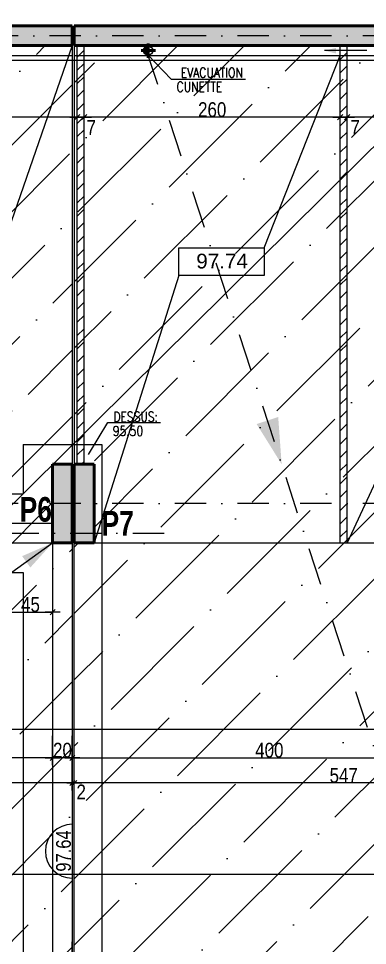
# Model space of a CAD drawing. Header units: centimetres. Extents: x 16433 to 114398, y -50094 to -12305.
# Drawn here: x 42582 to 42936, y -18517 to -17576 of the extents above; entities that cross this region are included whole.
import ezdxf
from ezdxf.enums import TextEntityAlignment as Align

# ---------------------------------------------------------------- set-up
doc = ezdxf.new("R2010")
doc.units = ezdxf.units.CM
doc.header["$LTSCALE"] = 0.5
doc.linetypes.add('TIRETPT2', pattern=[12.7, 6.35, -3.175, 0, -3.175])
doc.linetypes.add('TIRETPTX2', pattern=[50.8, 25.4, -12.7, 0, -12.7])
doc.layers.get('DEFPOINTS').update_dxf_attribs({"linetype": 'CONTINUOUS'})
for name, color, linetype in [('01_cloisons', 1, 'CONTINUOUS'), ('01_cote_gen', 4, 'CONTINUOUS'), ('01_linteaux', 2, 'CONTINUOUS'), ('01_poch_murs', 253, 'CONTINUOUS'), ('01_poch_poteaux', 250, 'CONTINUOUS'), ('01_resv', 32, 'CONTINUOUS'), ('01_texte', 230, 'CONTINUOUS'), ('AA_COTES', 2, 'CONTINUOUS')]:
    doc.layers.add(name, color=color, linetype=linetype)
for name, color, linetype, lineweight in [('01_murs_coup', 5, 'CONTINUOUS', 60), ('01_Reseaux', 5, 'TIRETPTX2', 18), ('01_sem', 42, 'CONTINUOUS', 15), ('01_tram_axes', 2, 'TIRETPTX2', 9)]:
    doc.layers.add(name, color=color, linetype=linetype, lineweight=lineweight)
doc.styles.add('ARIAL', font='arial.ttf')
doc.styles.add('impact', font='impact.ttf')
doc.styles.add('MATTE_TXT', font='arial.ttf')
doc.styles.add('SIMPLEX1', font='SIMPLEX.shx', dxfattribs={"width": 0.8, "height": 10})
doc.styles.add('STYLE2', font='ARIALN.TTF')
doc.dimstyles.new('JB50', dxfattribs={"dimscale": 0.1, "dimtxt": 150, "dimasz": 15, "dimexe": 0.1, "dimexo": 0.1, "dimgap": 0.09, "dimtad": 1, "dimdec": 1, "dimdsep": 46, "dimtxsty": 'STYLE2', "dimblk1": 'BOND_G', "dimblk2": 'BOND_D', "dimsah": 1, "dimcen": 1.5, "dimdle": 0.01, "dimse1": 1, "dimse2": 1, "dimclrd": 4, "dimclre": 2, "dimclrt": 6, "dimazin": 2, "dimtfac": 2.333333, "dimtdec": 1, "dimtix": 1, "dimtmove": 2, "dimatfit": 3, "dimldrblk": 'BOND_G', "dimfxl": 1, "dimtolj": 1, "dimtzin": 0, "dimarcsym": 0})
pattern_1 = [(45, (-10233.557, 8782.937), (-6.7351921, 6.7351921), [])]

# ---------------------------------------------------------------- blocks, each defined once
blk = doc.blocks.new('BOND_G')
at = {"layer": 'AA_COTES', "color": 0}
for p, q in [((0, -5), (0, 15)), ((5, 0), (-5, 0)), ((1.77, 1.77), (-1.77, -1.77))]:
    blk.add_line(p, q, dxfattribs=at)
blk = doc.blocks.new('BOND_D')
at = {"layer": 'AA_COTES', "color": 0}
for p, q in [((5, 0), (-5, 0)), ((-1.77, -1.77), (1.77, 1.77)), ((0, 5), (0, -15))]:
    blk.add_line(p, q, dxfattribs=at)
blk = doc.blocks.new('*D78')
at = {"layer": '01_cote_gen', "color": 4, "lineweight": -2, "transparency": 16777216}
blk.add_line((42101.14, -17475.15), (42635.13, -17475.15), dxfattribs=at)
at = {"layer": 'DEFPOINTS', "color": 0, "transparency": 16777216}
for p in [(42636.63, -17475.15), (42099.64, -17497.65), (42636.63, -17583.48)]:
    blk.add_point(p, dxfattribs=at)
at = {"layer": '01_cote_gen', "color": 4, "lineweight": -2, "transparency": 16777216, "xscale": 1.5, "yscale": 1.5, "zscale": 1.5, "rotation": 180}
blk.add_blockref('BOND_G', (42099.64, -17475.15), dxfattribs=at)
at = {"layer": '01_cote_gen', "color": 4, "lineweight": -2, "transparency": 16777216, "xscale": 1.5, "yscale": 1.5, "zscale": 1.5}
blk.add_blockref('BOND_D', (42636.63, -17475.15), dxfattribs=at)
at = {"layer": '01_cote_gen', "color": 6, "transparency": 16777216, "insert": (42368.14, -17467.49), "char_height": 15, "attachment_point": 5, "style": 'STYLE2'}
blk.add_mtext('\\A1;537', dxfattribs=at)
blk = doc.blocks.new('*D99')
at = {"layer": '01_cote_gen', "color": 4, "lineweight": -2, "transparency": 16777216}
for p, q in [((42635.13, -18536.22), (42633.63, -18536.22)), ((42636.63, -18536.22), (42638.63, -18536.22)), ((42640.13, -18536.22), (42641.63, -18536.22))]:
    blk.add_line(p, q, dxfattribs=at)
at = {"layer": 'DEFPOINTS', "color": 0, "transparency": 16777216}
for p in [(42638.63, -18536.22), (42636.63, -18543.72), (42638.63, -18543.72)]:
    blk.add_point(p, dxfattribs=at)
at = {"layer": '01_cote_gen', "color": 4, "lineweight": -2, "transparency": 16777216, "xscale": 1.5, "yscale": 1.5, "zscale": 1.5}
blk.add_blockref('BOND_G', (42636.63, -18536.22), dxfattribs=at)
at = {"layer": '01_cote_gen', "color": 4, "lineweight": -2, "transparency": 16777216, "xscale": 1.5, "yscale": 1.5, "zscale": 1.5, "rotation": 180}
blk.add_blockref('BOND_D', (42638.63, -18536.22), dxfattribs=at)
at = {"layer": '01_cote_gen', "color": 6, "transparency": 16777216, "insert": (42646.48, -18546.21), "char_height": 15, "attachment_point": 5, "style": 'STYLE2'}
blk.add_mtext('\\A1;2', dxfattribs=at)
blk = doc.blocks.new('*D109')
at = {"layer": '01_cote_gen', "color": 4, "lineweight": -2, "transparency": 16777216}
blk.add_line((43184.13, -18352.29), (42640.13, -18352.29), dxfattribs=at)
at = {"layer": 'DEFPOINTS', "color": 0, "transparency": 16777216}
for p in [(43185.63, -18329.79), (42638.63, -18351.51), (42638.63, -18352.29)]:
    blk.add_point(p, dxfattribs=at)
at = {"layer": '01_cote_gen', "color": 4, "lineweight": -2, "transparency": 16777216, "xscale": 1.5, "yscale": 1.5, "zscale": 1.5, "rotation": 180}
blk.add_blockref('BOND_D', (42638.63, -18352.29), dxfattribs=at)
at = {"layer": '01_cote_gen', "color": 4, "lineweight": -2, "transparency": 16777216, "xscale": 1.5, "yscale": 1.5, "zscale": 1.5}
blk.add_blockref('BOND_G', (43185.63, -18352.29), dxfattribs=at)
at = {"layer": '01_cote_gen', "color": 6, "transparency": 16777216, "insert": (42912.13, -18344.65), "char_height": 15, "attachment_point": 5, "style": 'STYLE2'}
blk.add_mtext('\\A1;547', dxfattribs=at)
blk = doc.blocks.new('*D110')
at = {"layer": '01_cote_gen', "color": 4, "lineweight": -2, "transparency": 16777216}
for p, q in [((42635.13, -18352.29), (42633.63, -18352.29)), ((42636.63, -18352.29), (42638.63, -18352.29)), ((42640.13, -18352.29), (42641.63, -18352.29))]:
    blk.add_line(p, q, dxfattribs=at)
at = {"layer": 'DEFPOINTS', "color": 0, "transparency": 16777216}
for p in [(42638.63, -18352.29), (42636.63, -18356.99), (42638.63, -18356.99)]:
    blk.add_point(p, dxfattribs=at)
at = {"layer": '01_cote_gen', "color": 4, "lineweight": -2, "transparency": 16777216, "xscale": 1.5, "yscale": 1.5, "zscale": 1.5}
blk.add_blockref('BOND_G', (42636.63, -18352.29), dxfattribs=at)
at = {"layer": '01_cote_gen', "color": 4, "lineweight": -2, "transparency": 16777216, "xscale": 1.5, "yscale": 1.5, "zscale": 1.5, "rotation": 180}
blk.add_blockref('BOND_D', (42638.63, -18352.29), dxfattribs=at)
at = {"layer": '01_cote_gen', "color": 6, "transparency": 16777216, "insert": (42645.65, -18361.38), "char_height": 15, "attachment_point": 5, "style": 'STYLE2'}
blk.add_mtext('\\A1;2', dxfattribs=at)
blk = doc.blocks.new('*D111')
at = {"layer": '01_cote_gen', "color": 4, "lineweight": -2, "transparency": 16777216}
blk.add_line((42635.13, -18352.29), (41817.13, -18352.29), dxfattribs=at)
at = {"layer": 'DEFPOINTS', "color": 0, "transparency": 16777216}
for p in [(42636.63, -18329.79), (41815.63, -18346.23), (41815.63, -18352.29)]:
    blk.add_point(p, dxfattribs=at)
at = {"layer": '01_cote_gen', "color": 4, "lineweight": -2, "transparency": 16777216, "xscale": 1.5, "yscale": 1.5, "zscale": 1.5, "rotation": 180}
blk.add_blockref('BOND_D', (41815.63, -18352.29), dxfattribs=at)
at = {"layer": '01_cote_gen', "color": 4, "lineweight": -2, "transparency": 16777216, "xscale": 1.5, "yscale": 1.5, "zscale": 1.5}
blk.add_blockref('BOND_G', (42636.63, -18352.29), dxfattribs=at)
at = {"layer": '01_cote_gen', "color": 6, "transparency": 16777216, "insert": (42169.53, -18344.62), "char_height": 15, "attachment_point": 5, "style": 'STYLE2'}
blk.add_mtext('\\A1;821', dxfattribs=at)
blk = doc.blocks.new('*D112')
at = {"layer": '01_cote_gen', "color": 4, "lineweight": -2, "transparency": 16777216}
blk.add_line((42635.13, -18326.75), (42618.13, -18326.75), dxfattribs=at)
at = {"layer": 'DEFPOINTS', "color": 0, "transparency": 16777216}
for p in [(42616.63, -18326.75), (42616.63, -18329.79), (42636.63, -18329.79)]:
    blk.add_point(p, dxfattribs=at)
at = {"layer": '01_cote_gen', "color": 4, "lineweight": -2, "transparency": 16777216, "xscale": 1.5, "yscale": 1.5, "zscale": 1.5, "rotation": 180}
blk.add_blockref('BOND_D', (42616.63, -18326.75), dxfattribs=at)
at = {"layer": '01_cote_gen', "color": 4, "lineweight": -2, "transparency": 16777216, "xscale": 1.5, "yscale": 1.5, "zscale": 1.5}
blk.add_blockref('BOND_G', (42636.63, -18326.75), dxfattribs=at)
at = {"layer": '01_cote_gen', "color": 6, "transparency": 16777216, "insert": (42626.63, -18319.08), "char_height": 15, "attachment_point": 5, "style": 'STYLE2'}
blk.add_mtext('\\A1;20', dxfattribs=at)
blk = doc.blocks.new('*D113')
at = {"layer": '01_cote_gen', "color": 4, "lineweight": -2, "transparency": 16777216}
blk.add_line((42615.13, -18326.75), (41837.13, -18326.75), dxfattribs=at)
at = {"layer": 'DEFPOINTS', "color": 0, "transparency": 16777216}
for p in [(41835.63, -18304.25), (42616.63, -18304.25), (41835.63, -18326.75)]:
    blk.add_point(p, dxfattribs=at)
at = {"layer": '01_cote_gen', "color": 4, "lineweight": -2, "transparency": 16777216, "xscale": 1.5, "yscale": 1.5, "zscale": 1.5, "rotation": 180}
blk.add_blockref('BOND_D', (41835.63, -18326.75), dxfattribs=at)
at = {"layer": '01_cote_gen', "color": 4, "lineweight": -2, "transparency": 16777216, "xscale": 1.5, "yscale": 1.5, "zscale": 1.5}
blk.add_blockref('BOND_G', (42616.63, -18326.75), dxfattribs=at)
at = {"layer": '01_cote_gen', "color": 6, "transparency": 16777216, "insert": (42169.53, -18319.08), "char_height": 15, "attachment_point": 5, "style": 'STYLE2'}
blk.add_mtext('\\A1;781', dxfattribs=at)
blk = doc.blocks.new('*D269')
at = {"layer": '01_cote_gen', "color": 4, "lineweight": -2, "transparency": 16777216}
blk.add_line((42573.17, -18178.8), (42615.13, -18178.8), dxfattribs=at)
at = {"layer": 'DEFPOINTS', "color": 0, "transparency": 16777216}
for p in [(42616.63, -18178.8), (42571.67, -18186.3), (42616.63, -18186.3)]:
    blk.add_point(p, dxfattribs=at)
at = {"layer": '01_cote_gen', "color": 4, "lineweight": -2, "transparency": 16777216, "xscale": 1.5, "yscale": 1.5, "zscale": 1.5, "rotation": 180}
blk.add_blockref('BOND_G', (42571.67, -18178.8), dxfattribs=at)
at = {"layer": '01_cote_gen', "color": 4, "lineweight": -2, "transparency": 16777216, "xscale": 1.5, "yscale": 1.5, "zscale": 1.5}
blk.add_blockref('BOND_D', (42616.63, -18178.8), dxfattribs=at)
at = {"layer": '01_cote_gen', "color": 6, "transparency": 16777216, "insert": (42594.15, -18171.17), "char_height": 15, "attachment_point": 5, "style": 'STYLE2'}
blk.add_mtext('\\A1;45', dxfattribs=at)
blk = doc.blocks.new('*D362')
at = {"layer": '01_cote_gen', "color": 4, "lineweight": -2, "transparency": 16777216}
blk.add_line((42638.13, -18326.75), (43035.13, -18326.75), dxfattribs=at)
at = {"layer": 'DEFPOINTS', "color": 0, "transparency": 16777216}
for p in [(42636.63, -18292.54), (43036.63, -18292.54), (43036.63, -18326.75)]:
    blk.add_point(p, dxfattribs=at)
at = {"layer": '01_cote_gen', "color": 4, "lineweight": -2, "transparency": 16777216, "xscale": 1.5, "yscale": 1.5, "zscale": 1.5, "rotation": 180}
blk.add_blockref('BOND_G', (42636.63, -18326.75), dxfattribs=at)
at = {"layer": '01_cote_gen', "color": 4, "lineweight": -2, "transparency": 16777216, "xscale": 1.5, "yscale": 1.5, "zscale": 1.5}
blk.add_blockref('BOND_D', (43036.63, -18326.75), dxfattribs=at)
at = {"layer": '01_cote_gen', "color": 6, "transparency": 16777216, "insert": (42836.63, -18319.08), "char_height": 15, "attachment_point": 5, "style": 'STYLE2'}
blk.add_mtext('\\A1;400', dxfattribs=at)
blk = doc.blocks.new('*D495')
at = {"layer": '01_cote_gen', "color": 4, "lineweight": -2, "transparency": 16777216}
blk.add_line((43176.13, -17676.25), (42917.13, -17676.25), dxfattribs=at)
at = {"layer": 'DEFPOINTS', "color": 0, "transparency": 16777216}
for p in [(42915.63, -17676.25), (42915.63, -17678.06), (43177.63, -17691.75)]:
    blk.add_point(p, dxfattribs=at)
at = {"layer": '01_cote_gen', "color": 4, "lineweight": -2, "transparency": 16777216, "xscale": 1.5, "yscale": 1.5, "zscale": 1.5, "rotation": 180}
blk.add_blockref('BOND_D', (42915.63, -17676.25), dxfattribs=at)
at = {"layer": '01_cote_gen', "color": 4, "lineweight": -2, "transparency": 16777216, "xscale": 1.5, "yscale": 1.5, "zscale": 1.5}
blk.add_blockref('BOND_G', (43177.63, -17676.25), dxfattribs=at)
at = {"layer": '01_cote_gen', "color": 6, "transparency": 16777216, "insert": (43046.63, -17668.59), "char_height": 15, "attachment_point": 5, "style": 'STYLE2'}
blk.add_mtext('\\A1;262', dxfattribs=at)
blk = doc.blocks.new('*D496')
at = {"layer": '01_cote_gen', "color": 4, "lineweight": -2, "transparency": 16777216}
blk.add_line((42914.13, -17676.25), (42910.13, -17676.25), dxfattribs=at)
at = {"layer": 'DEFPOINTS', "color": 0, "transparency": 16777216}
for p in [(42908.63, -17663.49), (42908.63, -17676.25), (42915.63, -17678.06)]:
    blk.add_point(p, dxfattribs=at)
at = {"layer": '01_cote_gen', "color": 4, "lineweight": -2, "transparency": 16777216, "xscale": 1.5, "yscale": 1.5, "zscale": 1.5, "rotation": 180}
blk.add_blockref('BOND_D', (42908.63, -17676.25), dxfattribs=at)
at = {"layer": '01_cote_gen', "color": 4, "lineweight": -2, "transparency": 16777216, "xscale": 1.5, "yscale": 1.5, "zscale": 1.5}
blk.add_blockref('BOND_G', (42915.63, -17676.25), dxfattribs=at)
at = {"layer": '01_cote_gen', "color": 6, "transparency": 16777216, "insert": (42923.83, -17686.51), "char_height": 15, "attachment_point": 5, "style": 'STYLE2'}
blk.add_mtext('\\A1;7', dxfattribs=at)
blk = doc.blocks.new('*D497')
at = {"layer": '01_cote_gen', "color": 4, "lineweight": -2, "transparency": 16777216}
blk.add_line((42907.13, -17676.25), (42650.13, -17676.25), dxfattribs=at)
at = {"layer": 'DEFPOINTS', "color": 0, "transparency": 16777216}
for p in [(42648.63, -17663.49), (42908.63, -17663.49), (42648.63, -17676.25)]:
    blk.add_point(p, dxfattribs=at)
at = {"layer": '01_cote_gen', "color": 4, "lineweight": -2, "transparency": 16777216, "xscale": 1.5, "yscale": 1.5, "zscale": 1.5, "rotation": 180}
blk.add_blockref('BOND_D', (42648.63, -17676.25), dxfattribs=at)
at = {"layer": '01_cote_gen', "color": 4, "lineweight": -2, "transparency": 16777216, "xscale": 1.5, "yscale": 1.5, "zscale": 1.5}
blk.add_blockref('BOND_G', (42908.63, -17676.25), dxfattribs=at)
at = {"layer": '01_cote_gen', "color": 6, "transparency": 16777216, "insert": (42778.63, -17668.59), "char_height": 15, "attachment_point": 5, "style": 'STYLE2'}
blk.add_mtext('\\A1;260', dxfattribs=at)
blk = doc.blocks.new('*D498')
at = {"layer": '01_cote_gen', "color": 4, "lineweight": -2, "transparency": 16777216}
blk.add_line((42647.13, -17676.25), (42643.13, -17676.25), dxfattribs=at)
at = {"layer": 'DEFPOINTS', "color": 0, "transparency": 16777216}
for p in [(42641.63, -17656.21), (42648.63, -17663.49), (42641.63, -17676.25)]:
    blk.add_point(p, dxfattribs=at)
at = {"layer": '01_cote_gen', "color": 4, "lineweight": -2, "transparency": 16777216, "xscale": 1.5, "yscale": 1.5, "zscale": 1.5, "rotation": 180}
blk.add_blockref('BOND_D', (42641.63, -17676.25), dxfattribs=at)
at = {"layer": '01_cote_gen', "color": 4, "lineweight": -2, "transparency": 16777216, "xscale": 1.5, "yscale": 1.5, "zscale": 1.5}
blk.add_blockref('BOND_G', (42648.63, -17676.25), dxfattribs=at)
at = {"layer": '01_cote_gen', "color": 6, "transparency": 16777216, "insert": (42655.82, -17686.67), "char_height": 15, "attachment_point": 5, "style": 'STYLE2'}
blk.add_mtext('\\A1;7', dxfattribs=at)
blk = doc.blocks.new('*D499')
at = {"layer": '01_cote_gen', "color": 4, "lineweight": -2, "transparency": 16777216}
blk.add_line((42640.13, -17676.25), (42368.14, -17676.25), dxfattribs=at)
at = {"layer": 'DEFPOINTS', "color": 0, "transparency": 16777216}
for p in [(42641.63, -17656.21), (42366.64, -17676.25), (42366.64, -17679.15)]:
    blk.add_point(p, dxfattribs=at)
at = {"layer": '01_cote_gen', "color": 4, "lineweight": -2, "transparency": 16777216, "xscale": 1.5, "yscale": 1.5, "zscale": 1.5, "rotation": 180}
blk.add_blockref('BOND_D', (42366.64, -17676.25), dxfattribs=at)
at = {"layer": '01_cote_gen', "color": 4, "lineweight": -2, "transparency": 16777216, "xscale": 1.5, "yscale": 1.5, "zscale": 1.5}
blk.add_blockref('BOND_G', (42641.63, -17676.25), dxfattribs=at)
at = {"layer": '01_cote_gen', "color": 6, "transparency": 16777216, "insert": (42504.14, -17668.59), "char_height": 15, "attachment_point": 5, "style": 'STYLE2'}
blk.add_mtext('\\A1;275', dxfattribs=at)

msp = doc.modelspace()

# ---------------------------------------------------------------- hatches: boundary and pattern name
at = {"layer": '01_poch_murs'}
h = msp.add_hatch(color=256, dxfattribs=at)
h.dxf.hatch_style = 1
h.paths.add_polyline_path([(42636.633, -17583.484), (41547.643, -17583.484), (41547.643, -17603.484), (42636.633, -17603.484)])
h.paths.add_polyline_path([(44605.633, -17213.484), (44725.633, -17213.484), (44725.633, -18318.484), (44615.633, -18318.484), (44615.633, -18338.484), (44745.633, -18338.484), (44745.633, -17193.484), (44585.633, -17193.484), (44585.633, -17583.484), (42638.633, -17583.484), (42638.633, -17603.484), (44605.633, -17603.484)])
h = msp.add_hatch(dxfattribs=at)
h.set_pattern_fill('ANSI36', color=256, scale=15)
h.paths.add_polyline_path([(42636.494, -17603.484), (41415.633, -17603.484), (41415.633, -18668.489), (41535.633, -18668.484), (41555.633, -18668.484), (41555.633, -19078.484), (42636.633, -19078.484), (42636.633, -18748.484), (42616.633, -18748.484), (42616.633, -18688.484), (42109.643, -18688.484), (42109.643, -18748.484), (42089.643, -18748.484), (42089.643, -18688.484), (41835.633, -18688.484), (41835.633, -18857.484), (41815.633, -18857.484), (41815.633, -18683.484), (41765.633, -18683.484), (41765.633, -18093.484), (41815.633, -18093.484), (41815.633, -18028.484), (41835.633, -18028.484), (41835.633, -18088.484), (42089.643, -18088.484), (42089.643, -18028.484), (42109.643, -18028.484), (42109.643, -18088.484), (42616.633, -18088.484), (42616.633, -18028.484), (42636.633, -18028.484)])
h.paths.add_polyline_path([(41565.643, -17918.484), (41565.643, -18108.484), (41547.643, -18108.484), (41547.643, -17918.484)], flags=16)
h.paths.add_polyline_path([(42616.633, -18108.484), (42109.643, -18108.484), (42089.643, -18108.484), (41835.633, -18108.484), (41835.633, -18668.484), (42089.643, -18668.484), (42109.643, -18668.484), (42616.633, -18668.484)], flags=17)
h.paths.add_polyline_path([(42468.672, -18321.464), (42468.672, -18215.464), (42574.672, -18215.464), (42574.672, -18321.464)], flags=16)
h.paths.add_polyline_path([(42471.672, -18318.464), (42471.672, -18218.464), (42571.672, -18218.464), (42571.672, -18318.464)], flags=0)
h.paths.add_polyline_path([(42616.633, -18088.484), (42109.643, -18088.484), (42109.643, -18108.484), (42616.633, -18108.484)], flags=17)
h.paths.add_polyline_path([(42636.633, -18108.484), (42616.633, -18108.484), (42616.633, -18668.484), (42636.633, -18668.484)], flags=17)
h.paths.add_polyline_path([(43036.633, -17603.484), (42713.63, -17603.874, -0.4142136), (42718.25, -17608.494, -1), (42709.01, -17608.494, -0.4142136), (42713.63, -17603.874), (42638.633, -17603.484), (42638.633, -18028.484), (42658.633, -18028.484), (42658.633, -18108.484), (42638.633, -18108.484), (42638.633, -18668.484), (42658.633, -18668.484), (42658.633, -18748.484), (42638.633, -18748.484), (42638.633, -19078.484), (43036.633, -19078.484)])
h = msp.add_hatch(dxfattribs=at)
h.set_pattern_fill('ANSI31', color=256, scale=3)
h.set_pattern_definition(pattern_1)
h.paths.add_polyline_path([(42648.633, -17603.48), (42641.633, -17603.48), (42641.633, -18028.482), (42648.633, -18028.482)])
h = msp.add_hatch(dxfattribs=at)
h.set_pattern_fill('ANSI31', color=256, scale=3)
h.set_pattern_definition(pattern_1)
h.paths.add_polyline_path([(42915.633, -17603.48), (42908.633, -17603.48), (42908.633, -18108.484), (42915.633, -18108.484)])
at = {"layer": '01_poch_poteaux'}
h = msp.add_hatch(color=256, dxfattribs=at)
h.dxf.hatch_style = 1
h.paths.add_polyline_path([(42636.633, -18028.484), (42616.633, -18028.484), (42616.633, -18068.484), (42636.633, -18068.484)])
h.paths.add_polyline_path([(42636.633, -18068.484), (42616.633, -18068.484), (42616.633, -18098.484), (42636.633, -18098.484)])
h.paths.add_polyline_path([(42636.633, -18098.484), (42616.633, -18098.484), (42616.633, -18108.484), (42636.633, -18108.484)])
h.paths.add_polyline_path([(42658.633, -18098.484), (42638.633, -18098.484), (42638.633, -18108.484), (42658.633, -18108.484)])
h.paths.add_polyline_path([(42658.633, -18068.484), (42638.633, -18068.484), (42638.633, -18098.484), (42658.633, -18098.484)])
h.paths.add_polyline_path([(42658.633, -18028.484), (42638.633, -18028.484), (42638.633, -18068.484), (42658.633, -18068.484)])
at = {"layer": '01_resv'}
h = msp.add_hatch(color=256, dxfattribs=at)
h.dxf.hatch_style = 1
h.paths.add_polyline_path([(42715.002, -17604.083, 0.0755456), (42713.63, -17603.874), (42713.63, -17605.434, -0.0929855)])
h.paths.add_polyline_path([(42713.63, -17605.434), (42713.63, -17603.874, 0.4047261), (42709.012, -17608.344), (42709.179, -17608.494), (42712.695, -17608.494, -0.1569985)])
h.paths.add_polyline_path([(42709.179, -17608.494), (42709.01, -17608.494, 0.4142136), (42713.63, -17613.114), (42713.63, -17612.501)])
h.paths.add_polyline_path([(42712.695, -17608.494), (42709.179, -17608.494), (42713.63, -17612.501), (42713.63, -17611.399, -0.1493372)], flags=17)
h.paths.add_polyline_path([(42713.63, -17611.399), (42713.63, -17612.501), (42714.263, -17613.071, 0.0501962), (42715.162, -17612.853, -0.1021907)])
h.paths.add_polyline_path([(42713.63, -17612.501), (42713.63, -17613.114, 0.0343801), (42714.263, -17613.071)])

# ---------------------------------------------------------------- linework, layer by layer
at = {"layer": '01_cloisons'}
for p, q in [((42641.633, -18028.482), (42641.633, -17603.48)), ((42641.633, -17603.48), (42648.633, -17603.48)), ((42648.633, -18028.482), (42648.633, -17603.48)), ((42908.633, -18108.484), (42908.633, -17603.48)), ((42908.633, -17603.48), (42915.633, -17603.48)), ((42915.633, -18108.484), (42915.633, -17603.48)), ((42641.633, -18028.482), (42648.633, -18028.482)), ((42908.633, -18108.484), (42915.633, -18108.484))]:
    msp.add_line(p, q, dxfattribs=at)
at = {"layer": '01_linteaux'}
for p, q in [((42636.494, -17603.484), (42636.633, -18028.484)), ((42638.633, -17603.484), (42638.633, -18028.484)), ((42109.643, -18088.484), (42616.633, -18088.484)), ((42109.643, -18108.484), (42616.633, -18108.484)), ((42616.633, -18108.484), (42616.633, -18668.484)), ((42636.633, -18108.484), (42636.633, -18668.484)), ((42638.633, -18668.484), (42638.633, -18108.484))]:
    msp.add_line(p, q, dxfattribs=at)
at = {"layer": '01_murs_coup', "linetype": 'Continuous', "lineweight": 50}
for p, q in [((40930.633, -17583.484), (42636.633, -17583.484)), ((42636.633, -17583.484), (42636.633, -17603.484)), ((42638.633, -17583.484), (44585.633, -17583.484)), ((42638.633, -17583.484), (42638.633, -17603.484)), ((41313.633, -17603.484), (42636.494, -17603.484)), ((42638.633, -17603.484), (44605.633, -17603.484)), ((42616.633, -18028.484), (42636.633, -18028.484)), ((42616.633, -18108.484), (42616.633, -18028.484)), ((42636.633, -18108.484), (42636.633, -18028.484)), ((42638.633, -18028.484), (42658.633, -18028.484)), ((42638.633, -18108.484), (42638.633, -18028.484)), ((42658.633, -18108.484), (42658.633, -18028.484)), ((42616.633, -18108.484), (42636.633, -18108.484)), ((42638.633, -18108.484), (42658.633, -18108.484))]:
    msp.add_line(p, q, dxfattribs=at)
at = {"layer": '01_Reseaux', "ltscale": 3}
msp.add_line((42960.001, -18368.484), (42713.758, -17613.484), dxfattribs=at)
for points in [[(42849.122, -18028.521), (42823.721, -17987.806), (42834.678, -17984.233)], [(42849.122, -18028.521), (42845.634, -17980.659), (42834.678, -17984.233)]]:
    msp.add_solid(points, dxfattribs=at)
at = {"layer": '01_resv', "linetype": 'Continuous', "lineweight": 50}
for p, q in [((42713.63, -17601.231), (42713.63, -17615.758)), ((42720.894, -17608.494), (42706.366, -17608.494))]:
    msp.add_line(p, q, dxfattribs=at)
at = {"layer": '01_resv'}
msp.add_circle((42713.63, -17608.494), 4.62, dxfattribs=at)
msp.add_arc((42717.916, -17608.416), 5.222, 123.918116, 238.171643, dxfattribs=at)
at = {"layer": '01_sem', "linetype": 'Continuous'}
for p, q in [((41313.633, -17613.484), (42636.494, -17613.484)), ((44700.633, -17618.484), (41339.633, -17618.484)), ((42638.633, -17613.484), (44585.633, -17613.484)), ((42586.633, -18008.484), (42586.633, -18058.484)), ((42586.633, -18008.484), (42666.633, -18008.484)), ((42666.633, -18008.484), (42666.633, -18768.484)), ((42139.643, -18058.484), (42586.633, -18058.484)), ((41930.633, -18138.484), (42586.633, -18138.484)), ((42586.633, -18138.484), (42586.633, -18638.484))]:
    msp.add_line(p, q, dxfattribs=at)
at = {"layer": '01_texte'}
for p, q in [((42636.494, -17603.484), (42565.432, -17808.873)), ((42935.556, -17608.61), (42892.528, -17608.61)), ((41555.633, -19078.484), (43036.633, -17613.484)), ((42713.63, -17613.114), (42736.905, -17637.678)), ((42831.208, -17808.873), (42908.633, -17613.484)), ((42736.905, -17637.678), (42812.261, -17637.678)), ((42744.631, -17836.969), (42658.633, -18108.484)), ((43040.956, -17836.969), (42915.633, -18108.484)), ((42653.031, -18018.544), (42672.75, -17986.251)), ((42672.75, -17986.251), (42726.106, -17986.251)), ((41835.633, -18668.484), (42616.633, -18108.484)), ((42658.633, -18108.484), (43175.633, -18108.484)), ((42442.746, -18297.644), (43273.358, -18297.644)), ((41800.633, -18444.756), (44585.633, -18444.756))]:
    msp.add_line(p, q, dxfattribs=at)
msp.add_lwpolyline([(42744.631, -17808.873), (42831.208, -17808.873), (42831.208, -17836.969), (42744.631, -17836.969)], close=True, dxfattribs=at)
msp.add_arc((42636.633, -18421.588), 27.341, 90, 270, dxfattribs=at)
for points in [[(42892.528, -17608.61), (42904.311, -17605.752), (42904.311, -17608.61)], [(42892.528, -17608.61), (42904.311, -17611.469), (42904.311, -17608.61)], [(42616.633, -18108.484), (42585.702, -18121.894), (42589.854, -18127.685)], [(42616.633, -18108.484), (42594.007, -18133.477), (42589.854, -18127.685)]]:
    msp.add_solid(points, dxfattribs=at)
at = {"layer": '01_tram_axes', "linetype": 'TIRETPT2', "ltscale": 10}
for p, q in [((44934.884, -17593.484), (40841.472, -17593.484)), ((44934.884, -18068.484), (41633.02, -18068.484)), ((41680.344, -18098.484), (42731.682, -18098.484))]:
    msp.add_line(p, q, dxfattribs=at)

# ---------------------------------------------------------------- texts
at = {"layer": '01_texte', "style": 'SIMPLEX1', "width": 0.8}
for s, p in [('EVACUATION ', (42780.923, -17638.9)), ('CUNETTE', (42765.638, -17653.347)), ('DESSUS:', (42700.936, -17988.439)), ('95.50', (42693.029, -18002.805))]:
    msp.add_text(s, height=10, dxfattribs=at).set_placement(p, align=Align.BOTTOM_CENTER)
at = {"layer": '01_texte', "style": 'impact'}
for s, p in [('P6', (42599.509, -18094.423)), ('P7', (42682.67, -18108.495))]:
    msp.add_text(s, height=25, dxfattribs=at).set_placement(p, align=Align.BOTTOM_CENTER)
at = {"layer": '01_texte', "style": 'MATTE_TXT', "width": 0.8}
msp.add_text('97.64', height=15, rotation=90, dxfattribs=at).set_placement((42639.659, -18421.368), align=Align.BOTTOM_CENTER)
at = {"layer": '01_texte', "insert": (42788.642, -17822.41), "char_height": 15, "width": 90.385, "attachment_point": 5, "style": 'ARIAL'}
msp.add_mtext('97.74', dxfattribs=at)

# ---------------------------------------------------------------- dimensions: what is measured, and where the dimension line sits
at = {"layer": '01_cote_gen'}
for base, p1, p2, picture, middle in [((42636.633, -17475.154), (42099.643, -17497.654), (42636.633, -17583.484), '*D78', (42368.138, -17467.486)), ((42366.643, -17676.255), (42641.633, -17656.209), (42366.643, -17679.15), '*D499', (42504.138, -17668.587)), ((42648.633, -17676.255), (42908.633, -17663.493), (42648.633, -17663.493), '*D497', (42778.633, -17668.587)), ((42915.633, -17676.255), (43177.633, -17691.746), (42915.633, -17678.061), '*D495', (43046.633, -17668.587)), ((42616.633, -18178.802), (42571.672, -18186.302), (42616.633, -18186.302), '*D269', (42594.152, -18171.165)), ((43036.633, -18326.747), (42636.633, -18292.542), (43036.633, -18292.542), '*D362', (42836.633, -18319.08)), ((42616.633, -18326.747), (42636.633, -18329.79), (42616.633, -18329.79), '*D112', (42626.633, -18319.08)), ((42638.633, -18352.29), (43185.633, -18329.79), (42638.633, -18351.514), '*D109', (42912.133, -18344.653))]:
    dim = msp.add_linear_dim(base=base, p1=p1, p2=p2, dimstyle='JB50', dxfattribs=at)
    dim.commit()
    dim.dimension.update_dxf_attribs({"geometry": picture, "text_midpoint": middle})
for base, p1, p2, picture, middle in [((42641.633, -17676.255), (42648.633, -17663.493), (42641.633, -17656.209), '*D498', (42655.824, -17686.673)), ((42908.633, -17676.255), (42915.633, -17678.061), (42908.633, -17663.493), '*D496', (42923.833, -17686.506)), ((41835.633, -18326.747), (42616.633, -18304.247), (41835.633, -18304.247), '*D113', (42169.532, -18319.08)), ((41815.633, -18352.29), (42636.633, -18329.79), (41815.633, -18346.227), '*D111', (42169.532, -18344.623)), ((42638.633, -18352.29), (42636.633, -18356.986), (42638.633, -18356.986), '*D110', (42645.65, -18361.38)), ((42638.633, -18536.216), (42636.633, -18543.716), (42638.633, -18543.716), '*D99', (42646.483, -18546.213))]:
    dim = msp.add_linear_dim(base=base, p1=p1, p2=p2, dimstyle='JB50', dxfattribs=at)
    dim.commit()
    dim.dimension.update_dxf_attribs({"geometry": picture, "text_midpoint": middle, "dimtype": 160})

doc.saveas('drawing.dxf')
